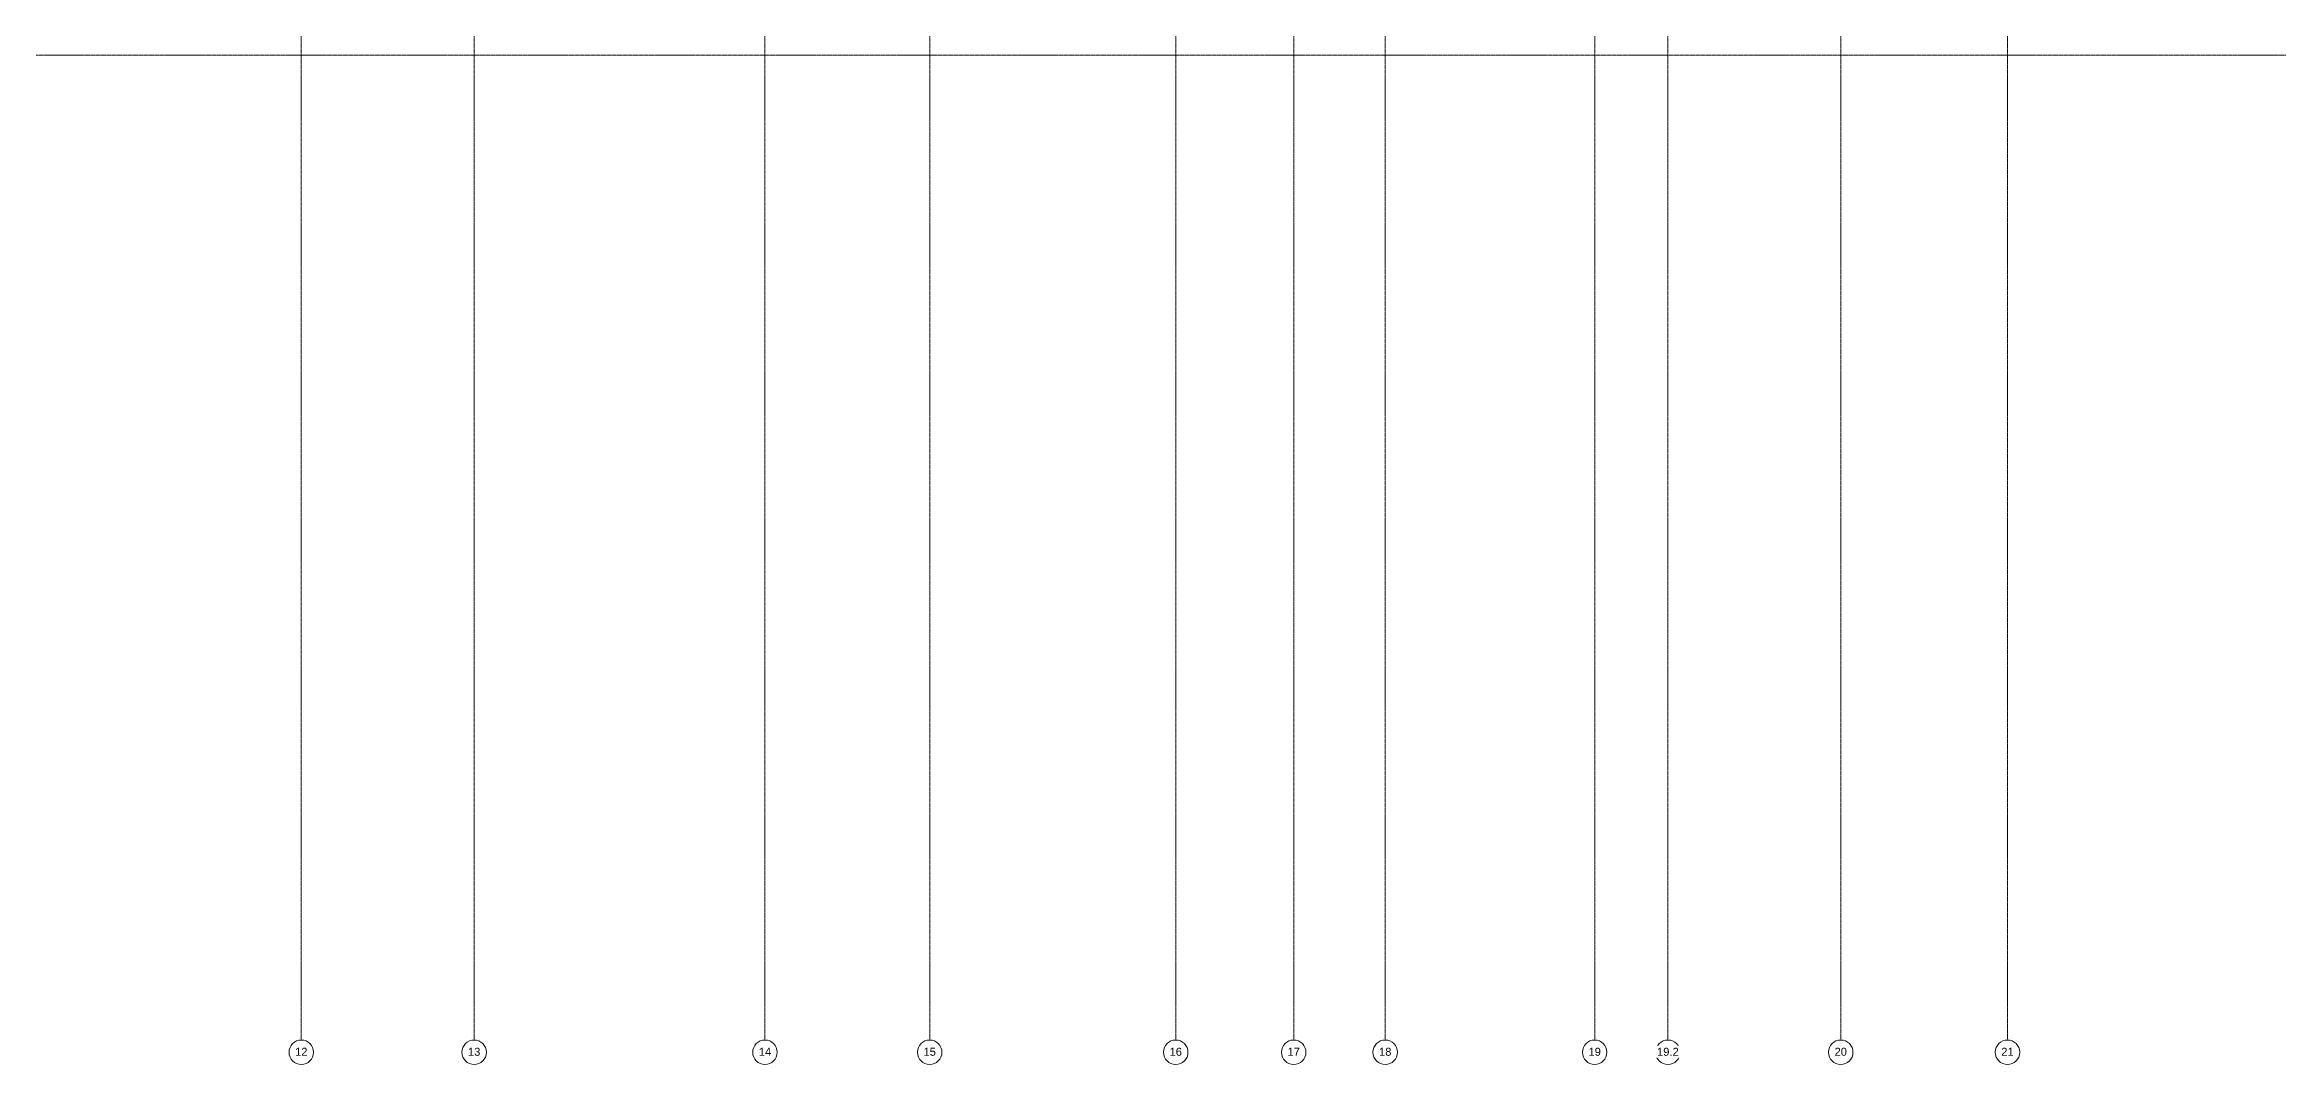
# Model space of a CAD drawing. Header units: inches. Extents: x -3679 to 241, y -496 to 4543.
# Drawn here: x -2567 to -1469, y -496 to 5 of the extents above; entities that cross this region are included whole.
import ezdxf

# ---------------------------------------------------------------- set-up
doc = ezdxf.new("R2010")
doc.units = ezdxf.units.IN
doc.header["$MEASUREMENT"] = 0
doc.linetypes.add('Grid Line', pattern=[0.875, 0.5, -0.125, 0.125, -0.125])
doc.layers.add('S-GRID', color=1, linetype='Continuous', lineweight=9)
doc.layers.add('S-GRID-IDEN', color=1, linetype='Continuous', lineweight=13)
doc.styles.add('Arial', font='arial.ttf', dxfattribs={"height": 3.934132})

# ---------------------------------------------------------------- blocks, each defined once
blk = doc.blocks.new('Grid - 3_16_-139788-MAIN LEVEL')
at = {"layer": 'S-GRID-IDEN'}
blk.add_circle((0, 0), 0.188, dxfattribs=at)

msp = doc.modelspace()

# ---------------------------------------------------------------- linework, layer by layer
at = {"layer": 'S-GRID', "linetype": 'Grid Line'}
msp.add_line((-3666.4, 0), (228, 0), dxfattribs=at)

# ---------------------------------------------------------------- block references
at = {"layer": 'S-GRID-IDEN', "xscale": 31.99999999999999, "yscale": 31.99999999999999, "zscale": 31.99999999999999, "rotation": 180}
for p in [(-2441, -490.3), (-2356, -490.3), (-2213, -490.3), (-2132, -490.3), (-2011, -490.3), (-1953, -490.3), (-1908, -490.3), (-1805, -490.3), (-1769, -490.3), (-1684, -490.3), (-1602, -490.3)]:
    msp.add_blockref('Grid - 3_16_-139788-MAIN LEVEL', p, dxfattribs=at)

# ---------------------------------------------------------------- next in the draw order: texts
at = {"layer": 'S-GRID-IDEN', "lineweight": 9, "char_height": 3.93, "attachment_point": 2, "line_spacing_factor": 0.938532, "style": 'Arial', "bg_fill": 3, "box_fill_scale": 1.25, "bg_fill_color": 0, "bg_fill_transparency": 0}
for s, insert, width in [('12', (-2441, -488.1), 7.296), ('13', (-2356, -488.1), 7.296), ('14', (-2213, -488.1), 7.296), ('15', (-2132, -488.1), 7.296), ('16', (-2011, -488.1), 7.296), ('17', (-1953, -488.1), 7.296), ('18', (-1908, -488.1), 7.296), ('19', (-1805, -488.1), 7.296), ('19.2', (-1769, -488.1), 12.768), ('20', (-1684, -488.1), 7.296), ('21', (-1602, -488.1), 7.296)]:
    msp.add_mtext(s, dxfattribs=dict(at, insert=insert, width=width))

# ---------------------------------------------------------------- next in the draw order: linework, layer by layer
at = {"layer": 'S-GRID', "linetype": 'Grid Line'}
for p, q in [((-2441, 1771.7), (-2441, -484.3)), ((-2356, 1771.7), (-2356, -484.3)), ((-2213, 1771.7), (-2213, -484.3)), ((-2132, 1771.7), (-2132, -484.3)), ((-2011, 1771.7), (-2011, -484.3)), ((-1953, 1771.7), (-1953, -484.3)), ((-1908, 1771.7), (-1908, -484.3)), ((-1805, 1771.7), (-1805, -484.3)), ((-1769, 1771.7), (-1769, -484.3)), ((-1684, 1771.7), (-1684, -484.3)), ((-1602, 1771.7), (-1602, -484.3))]:
    msp.add_line(p, q, dxfattribs=at)

doc.saveas('drawing.dxf')
